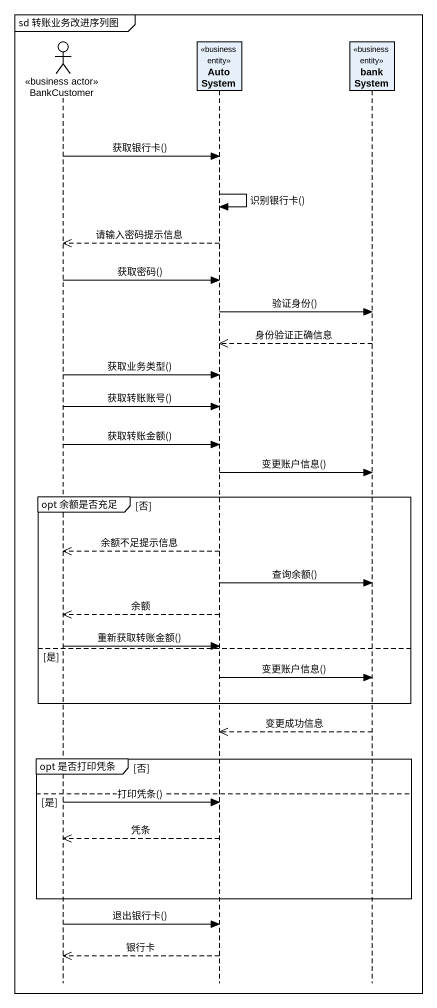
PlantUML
@startuml
mainframe sd 转账业务改进序列图
hide footbox
actor BankCustomer <<business actor>>
participant AutoSystem <<business entity>>
participant bankSystem <<business entity>>

BankCustomer -> AutoSystem : 获取银行卡()
AutoSystem -> AutoSystem : 识别银行卡()
AutoSystem -->> BankCustomer : 请输入密码提示信息
BankCustomer -> AutoSystem : 获取密码()
AutoSystem -> bankSystem : 验证身份()
bankSystem -->> AutoSystem : 身份验证正确信息
BankCustomer -> AutoSystem : 获取业务类型()
BankCustomer -> AutoSystem : 获取转账账号()
BankCustomer -> AutoSystem : 获取转账金额()
AutoSystem -> bankSystem : 变更账户信息()
group opt 余额是否充足 [否]
  AutoSystem -->> BankCustomer : 余额不足提示信息
  AutoSystem -> bankSystem : 查询余额()
  AutoSystem -->> BankCustomer : 余额
  BankCustomer -> AutoSystem : 重新获取转账金额()
else 是
  AutoSystem -> bankSystem : 变更账户信息()
end
bankSystem -->> AutoSystem : 变更成功信息
group opt 是否打印凭条 [否]
else 是
  BankCustomer -> AutoSystem : 打印凭条()
  AutoSystem -->> BankCustomer : 凭条
end
BankCustomer -> AutoSystem : 退出银行卡()
AutoSystem -->> BankCustomer : 银行卡
@enduml
